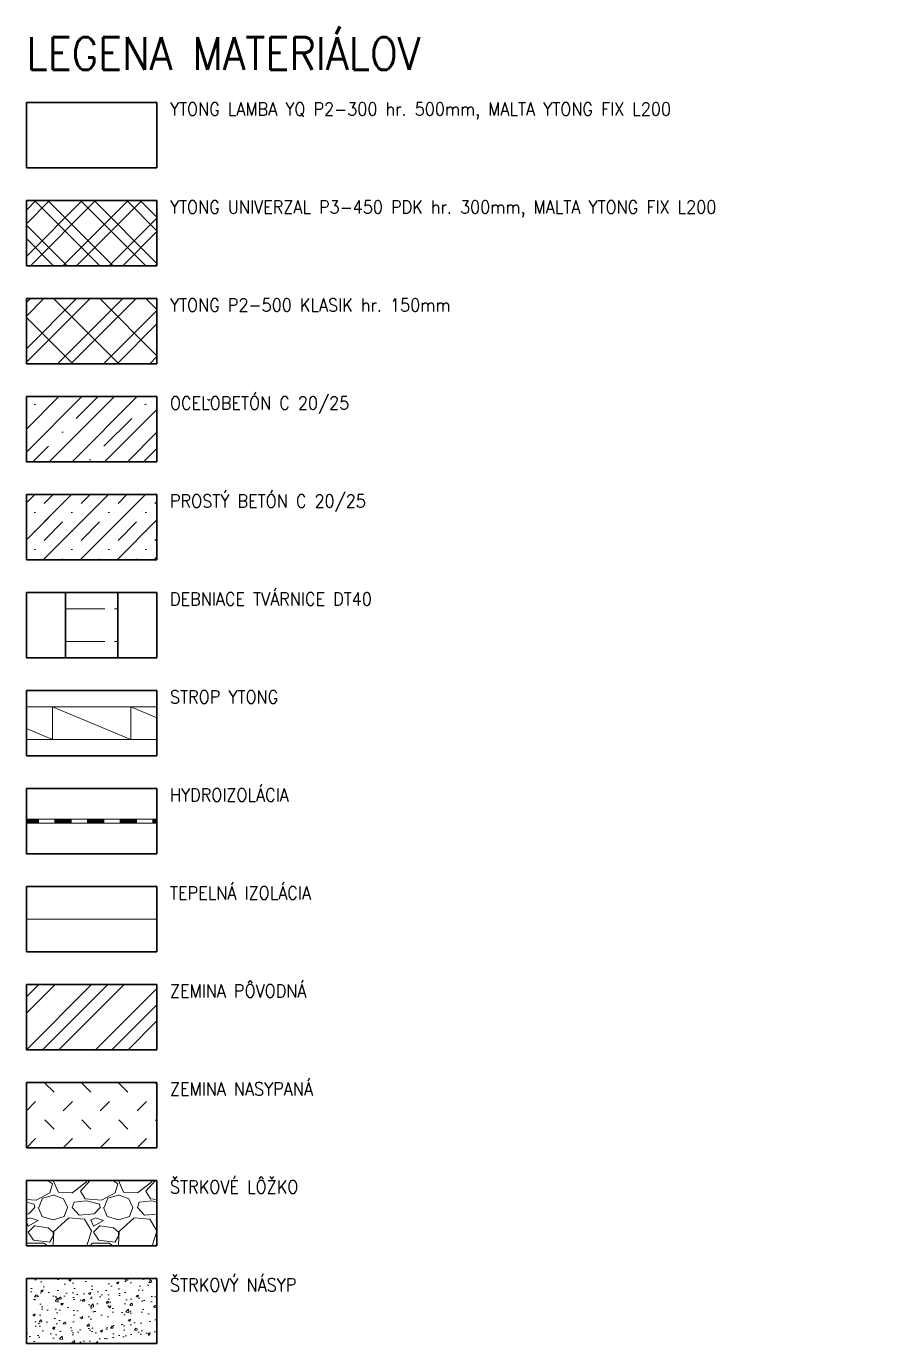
# Model space of a CAD drawing. Header units: millimetres. Extents: x 9557 to 76822, y 14597 to 67378.
# Drawn here: x 9557.4 to 9687.2, y 54424.6 to 54626.2 of the extents above; entities that cross this region are included whole.
import ezdxf

# ---------------------------------------------------------------- set-up
doc = ezdxf.new("R2010")
doc.units = ezdxf.units.MM
doc.linetypes.add('ACAD_ISO02W100', pattern=[15, 12, -3])
for name, color, linetype, lineweight in [('0.18', 51, 'Continuous', 18), ('0.25', 7, 'Continuous', 25), ('0.35', 6, 'Continuous', 35), ('0.6', 10, 'Continuous', 60)]:
    doc.layers.add(name, color=color, linetype=linetype, lineweight=lineweight)
doc.styles.add('MyTextStyle', font='romans.shx', dxfattribs={"width": 0.9})
doc.linetypes.add('TEPELNAIZOLACIA', pattern='A,0.004,[1,tepelnaizolacia,S=1,R=360,X=0,Y=0],-400', length=400.004)

msp = doc.modelspace()

# ---------------------------------------------------------------- hatches: boundary and pattern name
at = {"layer": '0.18'}
h = msp.add_hatch(dxfattribs=at)
h.set_pattern_fill('MURIVOVYSOKAPEVNOST', color=256, scale=5, pattern_type=2)
h.set_pattern_definition([(45, (8920.8613, 54383.7814), (0, 7.071068), []), (45, (8925.8613, 54383.7814), (0, 7.071068), []), (135, (8920.8613, 54383.7814), (-7.071068, 6e-16), []), (135, (8925.8613, 54383.7814), (-7.071068, 6e-16), [])])
h.paths.add_polyline_path([(9577.37, 54589.57), (9577.37, 54599.57), (9557.37, 54599.57), (9557.37, 54589.57)])
at = {"layer": '0.18', "ltscale": 2}
h = msp.add_hatch(dxfattribs=at)
h.set_pattern_fill('MURIVOSTREDNAPEVNOST', color=256, scale=5, pattern_type=2)
h.set_pattern_definition([(45, (8920.8613, 54383.7814), (0, 7.071068), []), (45, (8925.8613, 54383.7814), (0, 7.071068), []), (135, (8920.8613, 54383.7814), (-7.071068, 6e-16), [])])
h.paths.add_polyline_path([(9557.37, 54584.57), (9557.37, 54574.57), (9577.37, 54574.57), (9577.37, 54584.57)])
h = msp.add_hatch(dxfattribs=at)
h.set_pattern_fill('BETONSVYSTUZOU', color=256, scale=6, pattern_type=2)
h.set_pattern_definition([(45, (8926.8613, 54383.7814), (0, 8.48528), []), (45, (8932.8613, 54383.7814), (4.24264, 12.72792), [6, -3, 0, -3]), (45, (8938.8613, 54383.7814), (0, 8.48528), [])])
h.paths.add_polyline_path([(9557.37, 54569.57), (9557.37, 54559.57), (9577.37, 54559.57), (9577.37, 54569.57)])
at = {"layer": '0.18'}
h = msp.add_hatch(dxfattribs=at)
h.set_pattern_fill('BETONBEZVYSTUZE', color=256, scale=4, pattern_type=2)
h.set_pattern_definition([(45, (9765.4064, 53969.37), (0, 5.656854), []), (45, (9769.4064, 53973.3702), (0, 2.828427), [4, -2, 0, -2])])
h.paths.add_polyline_path([(9557.37, 54554.57), (9557.37, 54544.57), (9577.37, 54544.57), (9577.37, 54554.57)])
h = msp.add_hatch(dxfattribs=at)
h.set_pattern_fill('HYDROIZOLACIA', color=256, scale=0.01, pattern_type=2)
h.set_pattern_definition([(90, (11676.7265, 10810.756), (-5, 0.01), []), (90, (11676.7365, 10810.756), (-5, 0.01), []), (90, (11676.7465, 10810.756), (-5, 0.01), []), (90, (11676.7565, 10810.756), (-5, 0.01), []), (90, (11676.7665, 10810.756), (-5, 0.01), []), (90, (11676.7765, 10810.756), (-5, 0.01), []), (90, (11676.7865, 10810.756), (-5, 0.01), []), (90, (11676.7965, 10810.756), (-5, 0.01), []), (90, (11676.8065, 10810.756), (-5, 0.01), []), (90, (11676.8165, 10810.756), (-5, 0.01), []), (90, (11676.8265, 10810.756), (-5, 0.01), []), (90, (11676.8365, 10810.756), (-5, 0.01), []), (90, (11676.8465, 10810.756), (-5, 0.01), []), (90, (11676.8565, 10810.756), (-5, 0.01), []), (90, (11676.8665, 10810.756), (-5, 0.01), []), (90, (11676.8765, 10810.756), (-5, 0.01), []), (90, (11676.8865, 10810.756), (-5, 0.01), []), (90, (11676.8965, 10810.756), (-5, 0.01), []), (90, (11676.9065, 10810.756), (-5, 0.01), []), (90, (11676.9165, 10810.756), (-5, 0.01), []), (90, (11676.9265, 10810.756), (-5, 0.01), []), (90, (11676.9365, 10810.756), (-5, 0.01), []), (90, (11676.9465, 10810.756), (-5, 0.01), []), (90, (11676.9565, 10810.756), (-5, 0.01), []), (90, (11676.9665, 10810.756), (-5, 0.01), []), (90, (11676.9765, 10810.756), (-5, 0.01), []), (90, (11676.9865, 10810.756), (-5, 0.01), []), (90, (11676.9965, 10810.756), (-5, 0.01), []), (90, (11677.0065, 10810.756), (-5, 0.01), []), (90, (11677.0165, 10810.756), (-5, 0.01), []), (90, (11677.0265, 10810.756), (-5, 0.01), []), (90, (11677.0365, 10810.756), (-5, 0.01), []), (90, (11677.0465, 10810.756), (-5, 0.01), []), (90, (11677.0565, 10810.756), (-5, 0.01), []), (90, (11677.0665, 10810.756), (-5, 0.01), []), (90, (11677.0765, 10810.756), (-5, 0.01), []), (90, (11677.0865, 10810.756), (-5, 0.01), []), (90, (11677.0965, 10810.756), (-5, 0.01), []), (90, (11677.1065, 10810.756), (-5, 0.01), []), (90, (11677.1165, 10810.756), (-5, 0.01), []), (90, (11677.1265, 10810.756), (-5, 0.01), []), (90, (11677.1365, 10810.756), (-5, 0.01), []), (90, (11677.1465, 10810.756), (-5, 0.01), []), (90, (11677.1565, 10810.756), (-5, 0.01), []), (90, (11677.1665, 10810.756), (-5, 0.01), []), (90, (11677.1765, 10810.756), (-5, 0.01), []), (90, (11677.1865, 10810.756), (-5, 0.01), []), (90, (11677.1965, 10810.756), (-5, 0.01), []), (90, (11677.2065, 10810.756), (-5, 0.01), []), (90, (11677.2165, 10810.756), (-5, 0.01), []), (90, (11677.2265, 10810.756), (-5, 0.01), []), (90, (11677.2365, 10810.756), (-5, 0.01), []), (90, (11677.2465, 10810.756), (-5, 0.01), []), (90, (11677.2565, 10810.756), (-5, 0.01), []), (90, (11677.2665, 10810.756), (-5, 0.01), []), (90, (11677.2765, 10810.756), (-5, 0.01), []), (90, (11677.2865, 10810.756), (-5, 0.01), []), (90, (11677.2965, 10810.756), (-5, 0.01), []), (90, (11677.3065, 10810.756), (-5, 0.01), []), (90, (11677.3165, 10810.756), (-5, 0.01), []), (90, (11677.3265, 10810.756), (-5, 0.01), []), (90, (11677.3365, 10810.756), (-5, 0.01), []), (90, (11677.3465, 10810.756), (-5, 0.01), []), (90, (11677.3565, 10810.756), (-5, 0.01), []), (90, (11677.3665, 10810.756), (-5, 0.01), []), (90, (11677.3765, 10810.756), (-5, 0.01), []), (90, (11677.3865, 10810.756), (-5, 0.01), []), (90, (11677.3965, 10810.756), (-5, 0.01), []), (90, (11677.4065, 10810.756), (-5, 0.01), []), (90, (11677.4165, 10810.756), (-5, 0.01), []), (90, (11677.4265, 10810.756), (-5, 0.01), []), (90, (11677.4365, 10810.756), (-5, 0.01), []), (90, (11677.4465, 10810.756), (-5, 0.01), []), (90, (11677.4565, 10810.756), (-5, 0.01), []), (90, (11677.4665, 10810.756), (-5, 0.01), []), (90, (11677.4765, 10810.756), (-5, 0.01), []), (90, (11677.4865, 10810.756), (-5, 0.01), []), (90, (11677.4965, 10810.756), (-5, 0.01), []), (90, (11677.5065, 10810.756), (-5, 0.01), []), (90, (11677.5165, 10810.756), (-5, 0.01), []), (90, (11677.5265, 10810.756), (-5, 0.01), []), (90, (11677.5365, 10810.756), (-5, 0.01), []), (90, (11677.5465, 10810.756), (-5, 0.01), []), (90, (11677.5565, 10810.756), (-5, 0.01), []), (90, (11677.5665, 10810.756), (-5, 0.01), []), (90, (11677.5765, 10810.756), (-5, 0.01), []), (90, (11677.5865, 10810.756), (-5, 0.01), []), (90, (11677.5965, 10810.756), (-5, 0.01), []), (90, (11677.6065, 10810.756), (-5, 0.01), []), (90, (11677.6165, 10810.756), (-5, 0.01), []), (90, (11677.6265, 10810.756), (-5, 0.01), []), (90, (11677.6365, 10810.756), (-5, 0.01), []), (90, (11677.6465, 10810.756), (-5, 0.01), []), (90, (11677.6565, 10810.756), (-5, 0.01), []), (90, (11677.6665, 10810.756), (-5, 0.01), []), (90, (11677.6765, 10810.756), (-5, 0.01), []), (90, (11677.6865, 10810.756), (-5, 0.01), []), (90, (11677.6965, 10810.756), (-5, 0.01), []), (90, (11677.7065, 10810.756), (-5, 0.01), []), (90, (11677.7165, 10810.756), (-5, 0.01), []), (90, (11677.7265, 10810.756), (-5, 0.01), []), (90, (11677.7365, 10810.756), (-5, 0.01), []), (90, (11677.7465, 10810.756), (-5, 0.01), []), (90, (11677.7565, 10810.756), (-5, 0.01), []), (90, (11677.7665, 10810.756), (-5, 0.01), []), (90, (11677.7765, 10810.756), (-5, 0.01), []), (90, (11677.7865, 10810.756), (-5, 0.01), []), (90, (11677.7965, 10810.756), (-5, 0.01), []), (90, (11677.8065, 10810.756), (-5, 0.01), []), (90, (11677.8165, 10810.756), (-5, 0.01), []), (90, (11677.8265, 10810.756), (-5, 0.01), []), (90, (11677.8365, 10810.756), (-5, 0.01), []), (90, (11677.8465, 10810.756), (-5, 0.01), []), (90, (11677.8565, 10810.756), (-5, 0.01), []), (90, (11677.8665, 10810.756), (-5, 0.01), []), (90, (11677.8765, 10810.756), (-5, 0.01), []), (90, (11677.8865, 10810.756), (-5, 0.01), []), (90, (11677.8965, 10810.756), (-5, 0.01), []), (90, (11677.9065, 10810.756), (-5, 0.01), []), (90, (11677.9165, 10810.756), (-5, 0.01), []), (90, (11677.9265, 10810.756), (-5, 0.01), []), (90, (11677.9365, 10810.756), (-5, 0.01), []), (90, (11677.9465, 10810.756), (-5, 0.01), []), (90, (11677.9565, 10810.756), (-5, 0.01), []), (90, (11677.9665, 10810.756), (-5, 0.01), []), (90, (11677.9765, 10810.756), (-5, 0.01), []), (90, (11677.9865, 10810.756), (-5, 0.01), []), (90, (11677.9965, 10810.756), (-5, 0.01), []), (90, (11678.0065, 10810.756), (-5, 0.01), []), (90, (11678.0165, 10810.756), (-5, 0.01), []), (90, (11678.0265, 10810.756), (-5, 0.01), []), (90, (11678.0365, 10810.756), (-5, 0.01), []), (90, (11678.0465, 10810.756), (-5, 0.01), []), (90, (11678.0565, 10810.756), (-5, 0.01), []), (90, (11678.0665, 10810.756), (-5, 0.01), []), (90, (11678.0765, 10810.756), (-5, 0.01), []), (90, (11678.0865, 10810.756), (-5, 0.01), []), (90, (11678.0965, 10810.756), (-5, 0.01), []), (90, (11678.1065, 10810.756), (-5, 0.01), []), (90, (11678.1165, 10810.756), (-5, 0.01), []), (90, (11678.1265, 10810.756), (-5, 0.01), []), (90, (11678.1365, 10810.756), (-5, 0.01), []), (90, (11678.1465, 10810.756), (-5, 0.01), []), (90, (11678.1565, 10810.756), (-5, 0.01), []), (90, (11678.1665, 10810.756), (-5, 0.01), []), (90, (11678.1765, 10810.756), (-5, 0.01), []), (90, (11678.1865, 10810.756), (-5, 0.01), []), (90, (11678.1965, 10810.756), (-5, 0.01), []), (90, (11678.2065, 10810.756), (-5, 0.01), []), (90, (11678.2165, 10810.756), (-5, 0.01), []), (90, (11678.2265, 10810.756), (-5, 0.01), []), (90, (11678.2365, 10810.756), (-5, 0.01), []), (90, (11678.2465, 10810.756), (-5, 0.01), []), (90, (11678.2565, 10810.756), (-5, 0.01), []), (90, (11678.2665, 10810.756), (-5, 0.01), []), (90, (11678.2765, 10810.756), (-5, 0.01), []), (90, (11678.2865, 10810.756), (-5, 0.01), []), (90, (11678.2965, 10810.756), (-5, 0.01), []), (90, (11678.3065, 10810.756), (-5, 0.01), []), (90, (11678.3165, 10810.756), (-5, 0.01), []), (90, (11678.3265, 10810.756), (-5, 0.01), []), (90, (11678.3365, 10810.756), (-5, 0.01), []), (90, (11678.3465, 10810.756), (-5, 0.01), []), (90, (11678.3565, 10810.756), (-5, 0.01), []), (90, (11678.3665, 10810.756), (-5, 0.01), []), (90, (11678.3765, 10810.756), (-5, 0.01), []), (90, (11678.3865, 10810.756), (-5, 0.01), []), (90, (11678.3965, 10810.756), (-5, 0.01), []), (90, (11678.4065, 10810.756), (-5, 0.01), []), (90, (11678.4165, 10810.756), (-5, 0.01), []), (90, (11678.4265, 10810.756), (-5, 0.01), []), (90, (11678.4365, 10810.756), (-5, 0.01), []), (90, (11678.4465, 10810.756), (-5, 0.01), []), (90, (11678.4565, 10810.756), (-5, 0.01), []), (90, (11678.4665, 10810.756), (-5, 0.01), []), (90, (11678.4765, 10810.756), (-5, 0.01), []), (90, (11678.4865, 10810.756), (-5, 0.01), []), (90, (11678.4965, 10810.756), (-5, 0.01), []), (90, (11678.5065, 10810.756), (-5, 0.01), []), (90, (11678.5165, 10810.756), (-5, 0.01), []), (90, (11678.5265, 10810.756), (-5, 0.01), []), (90, (11678.5365, 10810.756), (-5, 0.01), []), (90, (11678.5465, 10810.756), (-5, 0.01), []), (90, (11678.5565, 10810.756), (-5, 0.01), []), (90, (11678.5665, 10810.756), (-5, 0.01), []), (90, (11678.5765, 10810.756), (-5, 0.01), []), (90, (11678.5865, 10810.756), (-5, 0.01), []), (90, (11678.5965, 10810.756), (-5, 0.01), []), (90, (11678.6065, 10810.756), (-5, 0.01), []), (90, (11678.6165, 10810.756), (-5, 0.01), []), (90, (11678.6265, 10810.756), (-5, 0.01), []), (90, (11678.6365, 10810.756), (-5, 0.01), []), (90, (11678.6465, 10810.756), (-5, 0.01), []), (90, (11678.6565, 10810.756), (-5, 0.01), []), (90, (11678.6665, 10810.756), (-5, 0.01), []), (90, (11678.6765, 10810.756), (-5, 0.01), []), (90, (11678.6865, 10810.756), (-5, 0.01), []), (90, (11678.6965, 10810.756), (-5, 0.01), []), (90, (11678.7065, 10810.756), (-5, 0.01), []), (90, (11678.7165, 10810.756), (-5, 0.01), []), (90, (11678.7265, 10810.756), (-5, 0.01), []), (90, (11678.7365, 10810.756), (-5, 0.01), []), (90, (11678.7465, 10810.756), (-5, 0.01), []), (90, (11678.7565, 10810.756), (-5, 0.01), []), (90, (11678.7665, 10810.756), (-5, 0.01), []), (90, (11678.7765, 10810.756), (-5, 0.01), []), (90, (11678.7865, 10810.756), (-5, 0.01), []), (90, (11678.7965, 10810.756), (-5, 0.01), []), (90, (11678.8065, 10810.756), (-5, 0.01), []), (90, (11678.8165, 10810.756), (-5, 0.01), []), (90, (11678.8265, 10810.756), (-5, 0.01), []), (90, (11678.8365, 10810.756), (-5, 0.01), []), (90, (11678.8465, 10810.756), (-5, 0.01), []), (90, (11678.8565, 10810.756), (-5, 0.01), []), (90, (11678.8665, 10810.756), (-5, 0.01), []), (90, (11678.8765, 10810.756), (-5, 0.01), []), (90, (11678.8865, 10810.756), (-5, 0.01), []), (90, (11678.8965, 10810.756), (-5, 0.01), []), (90, (11678.9065, 10810.756), (-5, 0.01), []), (90, (11678.9165, 10810.756), (-5, 0.01), []), (90, (11678.9265, 10810.756), (-5, 0.01), []), (90, (11678.9365, 10810.756), (-5, 0.01), []), (90, (11678.9465, 10810.756), (-5, 0.01), []), (90, (11678.9565, 10810.756), (-5, 0.01), []), (90, (11678.9665, 10810.756), (-5, 0.01), []), (90, (11678.9765, 10810.756), (-5, 0.01), []), (90, (11678.9865, 10810.756), (-5, 0.01), []), (90, (11678.9965, 10810.756), (-5, 0.01), []), (90, (11679.0065, 10810.756), (-5, 0.01), []), (90, (11679.0165, 10810.756), (-5, 0.01), []), (90, (11679.0265, 10810.756), (-5, 0.01), []), (90, (11679.0365, 10810.756), (-5, 0.01), []), (90, (11679.0465, 10810.756), (-5, 0.01), []), (90, (11679.0565, 10810.756), (-5, 0.01), []), (90, (11679.0665, 10810.756), (-5, 0.01), []), (90, (11679.0765, 10810.756), (-5, 0.01), []), (90, (11679.0865, 10810.756), (-5, 0.01), []), (90, (11679.0965, 10810.756), (-5, 0.01), []), (90, (11679.1065, 10810.756), (-5, 0.01), []), (90, (11679.1165, 10810.756), (-5, 0.01), []), (90, (11679.1265, 10810.756), (-5, 0.01), []), (90, (11679.1365, 10810.756), (-5, 0.01), []), (90, (11679.1465, 10810.756), (-5, 0.01), []), (90, (11679.1565, 10810.756), (-5, 0.01), []), (90, (11679.1665, 10810.756), (-5, 0.01), []), (90, (11679.1765, 10810.756), (-5, 0.01), []), (90, (11679.1865, 10810.756), (-5, 0.01), []), (90, (11679.1965, 10810.756), (-5, 0.01), []), (90, (11679.2065, 10810.756), (-5, 0.01), []), (90, (11679.2165, 10810.756), (-5, 0.01), [])])
h.paths.add_polyline_path([(9557.37, 54504.87), (9557.37, 54504.27), (9577.37, 54504.27), (9577.37, 54504.87)])
h = msp.add_hatch(dxfattribs=at)
h.set_pattern_fill('ZEMINAPOVODNA', color=256, scale=2.5, pattern_type=2)
h.set_pattern_definition([(45, (9557.368, 54469.5704), (0, 10.6066), []), (45, (9559.868, 54469.5704), (0, 10.6066), []), (45, (9562.368, 54469.5704), (0, 10.6066), [])])
h.paths.add_polyline_path([(9557.37, 54479.57), (9557.37, 54469.57), (9577.37, 54469.57), (9577.37, 54479.57)])
h = msp.add_hatch(dxfattribs=at)
h.set_pattern_fill('ZEMINANASYPANA', color=256, scale=2, pattern_type=2)
h.set_pattern_definition([(45, (9557.3682, 54454.5704), (0, 5.65685), [2, -6]), (135, (9561.6102, 54457.399), (-5.6569, 4e-16), [2, -6])])
h.paths.add_polyline_path([(9557.37, 54464.57), (9557.37, 54454.57), (9577.37, 54454.57), (9577.37, 54464.57)])
h = msp.add_hatch(dxfattribs=at)
h.set_pattern_fill('GRAVEL', color=256, scale=10)
h.set_pattern_definition([(228.01279, (9768.6064, 53915.37015), (-80, -90), [1.34536, -133.19088]), (184.96974, (9767.7064, 53914.37015), (120, 10), [2.30868, -228.55925]), (132.51045, (9765.4064, 53914.17015), (100, -110), [1.62788, -161.16033]), (267.27369, (9761.5064, 53911.67015), (10, 200), [2.10238, -208.13558]), (292.83365, (9761.4064, 53909.57015), (-50, 120), [2.06155, -204.09373]), (357.27369, (9762.2064, 53907.67015), (-200, 10), [2.10238, -208.13558]), (37.69424, (9764.3064, 53907.57015), (-130, -100), [2.78029, -275.24849]), (72.25533, (9766.5064, 53909.27015), (70, 220), [2.62488, -259.86321]), (121.42957, (9767.3064, 53911.77015), (-80, 130), [2.1095, -208.84073]), (175.23636, (9766.2064, 53913.57015), (110, -10), [2.40832, -118.00763]), (222.39744, (9763.8064, 53913.77015), (-120, -110), [3.11448, -308.33375]), (138.81407, (9771.4064, 53911.57015), (-70, 60), [1.06301, -105.23845]), (171.46923, (9770.6064, 53912.27015), (130, -20), [2.02237, -200.21511]), (225, (9768.6064, 53912.57), (-1e-15, -10), [1.41421, -12.72793]), (203.1986, (9767.9064, 53913.7702), (50, 20), [0.76158, -75.39615]), (291.8014, (9767.2064, 53913.4702), (-10, 30), [1.07703, -52.77462]), (30.96376, (9767.6064, 53912.4702), (30, 20), [1.74929, -56.56023]), (161.56505, (9769.1064, 53913.37), (20, -10), [1.26491, -30.35787]), (16.38954, (9761.4064, 53913.47015), (100, 30), [1.772, -175.42845]), (70.34618, (9763.1064, 53913.97015), (-40, -110), [1.48661, -147.17408]), (293.1986, (9769.1064, 53915.3702), (-20, 50), [1.52315, -74.63458]), (343.61046, (9769.7064, 53913.97015), (-100, 30), [1.772, -175.42845]), (339.44395, (9761.4064, 53907.2702), (-50, 20), [1.7088, -83.73124]), (294.77514, (9763.0064, 53906.67015), (-50, 110), [1.43178, -141.74643]), (66.8014, (9769.2064, 53905.3702), (20, 50), [1.52315, -74.63458]), (17.35402, (9769.8064, 53906.77015), (-130, -40), [1.67631, -165.95424]), (69.44395, (9764.3064, 53905.3702), (-20, -50), [0.8544, -84.58564]), (101.30993, (9768.6064, 53905.3702), (-10, 40), [0.5099, -50.4803]), (165.96376, (9768.5064, 53905.8702), (30, -10), [2.06155, -39.1695]), (186.00901, (9766.5064, 53906.37015), (100, 10), [1.9105, -189.13923]), (303.69007, (9767.6064, 53911.5702), (-10, 20), [1.44222, -34.6133]), (353.15723, (9768.4064, 53910.37015), (170, -20), [2.51794, -249.27563]), (60.9454, (9770.9064, 53910.07015), (-40, -70), [1.02956, -101.92674]), (90, (9771.406, 53910.97), (-10, 10), [0.6, -9.4]), (120.25644, (9766.3064, 53906.67015), (40, -70), [1.38924, -137.5352]), (48.01279, (9765.6064, 53907.87015), (80, 90), [2.69072, -131.84552]), (0, (9767.406, 53909.87), (10, 10), [2.6, -7.4]), (325.30485, (9770.0064, 53909.87015), (100, -70), [1.58114, -156.53274]), (254.0546, (9771.3064, 53908.9702), (-10, -40), [1.45602, -71.34508]), (207.645975, (9770.9064, 53907.57015), (-190, -100), [2.37065, -234.69474]), (175.42608, (9768.8064, 53906.47015), (-130, 10), [2.50799, -248.29073])])
h.paths.add_polyline_path([(9577.37, 54439.57), (9577.37, 54449.57), (9557.37, 54449.57), (9557.37, 54439.57)])
h = msp.add_hatch(dxfattribs=at)
h.set_pattern_fill('AR-CONC', color=256, scale=0.02)
h.set_pattern_definition([(50, (11676.7265, 10805.756), (3.64369338, -0.31878171), [0.381, -4.191]), (355, (11676.7265, 10805.756), (-0.70486843, 3.8211369), [0.3048, -3.35281168]), (100.451445, (11677.03, 10805.7296), (2.93882494, 3.50235504), [0.32380018, -3.5618049]), (46.1842, (11676.7265, 10806.772), (5.4215808, -0.84084656), [0.5715, -6.2865]), (96.635558, (11677.178, 10806.702), (4.7480827, 4.9485225), [0.48570046, -5.34271216]), (351.184151, (11676.7265, 10806.772), (4.7480827, 4.9485225), [0.45719934, -5.02919464]), (21, (11677.2345, 10806.518), (3.03228783, -2.04530396), [0.381, -4.191]), (326, (11677.2345, 10806.518), (1.23604057, 3.68375932), [0.3048, -3.3528]), (71.451445, (11677.487, 10806.3477), (4.26832839, 1.63845538), [0.32380018, -3.56179875]), (37.5, (11676.7265, 10805.7561), (0.061772065, 1.691100777), [0, -3.31216, 0, -3.4036, 0, -3.3655]), (7.5, (11676.7265, 10805.7561), (1.33639325, 2.0036115), [0, -1.94056, 0, -3.23596, 0, -1.2827]), (327.5, (11675.5936, 10805.7561), (2.711811903, -0.11457488), [0, -1.27, 0, -3.9624, 0, -5.2578]), (317.5, (11675.0856, 10805.7561), (2.96258363, 0.50852982), [0, -1.651, 0, -2.63144, 0, -3.7338])])
h.paths.add_polyline_path([(9557.37, 54434.57), (9557.37, 54424.57), (9577.37, 54424.57), (9577.37, 54434.57)])

# ---------------------------------------------------------------- linework, layer by layer
at = {"layer": '0.18', "linetype": 'ACAD_ISO02W100', "ltscale": 0.5}
for p, q in [((9563.37, 54537.07), (9571.37, 54537.07)), ((9563.37, 54532.07), (9571.37, 54532.07))]:
    msp.add_line(p, q, dxfattribs=at)
at = {"layer": '0.18'}
for p, q in [((9573.37, 54517.07), (9561.37, 54522.07)), ((9561.37, 54522.07), (9561.37, 54517.07)), ((9573.37, 54522.07), (9573.37, 54517.07)), ((9561.37, 54517.07), (9557.37, 54518.74)), ((9557.37, 54517.07), (9577.37, 54517.07))]:
    msp.add_line(p, q, dxfattribs=at)
at = {"layer": '0.18', "ltscale": 0.125}
for p, q in [((9557.37, 54504.87), (9577.37, 54504.87)), ((9557.37, 54504.27), (9577.37, 54504.27))]:
    msp.add_line(p, q, dxfattribs=at)
at = {"layer": '0.18', "linetype": 'TEPELNAIZOLACIA', "ltscale": 0.01}
msp.add_line((9557.37, 54489.57), (9577.37, 54489.57), dxfattribs=at)
at = {"layer": '0.35', "ltscale": 2}
for p, q in [((9557.37, 54614.57), (9577.37, 54614.57)), ((9557.37, 54614.57), (9557.37, 54604.57)), ((9577.37, 54604.57), (9577.37, 54614.57)), ((9557.37, 54604.57), (9577.37, 54604.57)), ((9557.37, 54599.57), (9577.37, 54599.57)), ((9557.37, 54599.57), (9557.37, 54589.57)), ((9577.37, 54589.57), (9577.37, 54599.57)), ((9557.37, 54589.57), (9577.37, 54589.57)), ((9557.37, 54584.57), (9577.37, 54584.57)), ((9557.37, 54584.57), (9557.37, 54574.57)), ((9577.37, 54574.57), (9577.37, 54584.57)), ((9557.37, 54574.57), (9577.37, 54574.57)), ((9557.37, 54569.57), (9557.37, 54559.57)), ((9557.37, 54569.57), (9577.37, 54569.57)), ((9577.37, 54559.57), (9577.37, 54569.57)), ((9557.37, 54559.57), (9577.37, 54559.57)), ((9557.37, 54554.57), (9577.37, 54554.57)), ((9557.37, 54554.57), (9557.37, 54544.57)), ((9577.37, 54544.57), (9577.37, 54554.57)), ((9557.37, 54544.57), (9577.37, 54544.57)), ((9557.37, 54539.57), (9577.37, 54539.57)), ((9557.37, 54539.57), (9557.37, 54529.57)), ((9577.37, 54529.57), (9577.37, 54539.57)), ((9557.37, 54529.57), (9577.37, 54529.57)), ((9557.37, 54524.57), (9577.37, 54524.57)), ((9557.37, 54524.57), (9557.37, 54514.57)), ((9577.37, 54514.57), (9577.37, 54524.57)), ((9557.37, 54514.57), (9577.37, 54514.57)), ((9557.37, 54509.57), (9577.37, 54509.57)), ((9557.37, 54509.57), (9557.37, 54499.57)), ((9577.37, 54499.57), (9577.37, 54509.57)), ((9557.37, 54499.57), (9577.37, 54499.57)), ((9557.37, 54494.57), (9577.37, 54494.57)), ((9557.37, 54494.57), (9557.37, 54484.57)), ((9577.37, 54484.57), (9577.37, 54494.57)), ((9557.37, 54484.57), (9577.37, 54484.57)), ((9557.37, 54479.57), (9577.37, 54479.57)), ((9557.37, 54479.57), (9557.37, 54469.57)), ((9577.37, 54469.57), (9577.37, 54479.57)), ((9557.37, 54469.57), (9577.37, 54469.57)), ((9557.37, 54464.57), (9577.37, 54464.57)), ((9557.37, 54464.57), (9557.37, 54454.57)), ((9577.37, 54454.57), (9577.37, 54464.57)), ((9557.37, 54454.57), (9577.37, 54454.57)), ((9557.37, 54449.57), (9577.37, 54449.57)), ((9557.37, 54449.57), (9557.37, 54439.57)), ((9577.37, 54439.57), (9577.37, 54449.57)), ((9557.37, 54439.57), (9577.37, 54439.57)), ((9557.37, 54434.57), (9577.37, 54434.57)), ((9557.37, 54434.57), (9557.37, 54424.57)), ((9577.37, 54424.57), (9577.37, 54434.57)), ((9557.37, 54424.57), (9577.37, 54424.57))]:
    msp.add_line(p, q, dxfattribs=at)
at = {"layer": '0.35'}
for p, q in [((9563.37, 54529.57), (9563.37, 54539.57)), ((9571.37, 54529.57), (9571.37, 54539.57))]:
    msp.add_line(p, q, dxfattribs=at)

# ---------------------------------------------------------------- texts
at = {"layer": '0.25', "ltscale": 2, "char_height": 2, "attachment_point": 1, "style": 'MyTextStyle'}
for s, heights, insert in [('YTONG LAMBA YQ P2-300 {\\Fromans|c238;hr}. 500{\\Fromans|c238;mm}, MALTA YTONG FIX L200', [2.37], (9579.37, 54614.57)), ('YTONG UNIVERZAL P3-450 PDK {\\Fromans|c238;hr}. 300{\\Fromans|c238;mm}, MALTA YTONG FIX L200', [0], (9579.37, 54599.57)), ('YTONG P2-500 KLASIK {\\Fromans|c238;hr}. 150{\\Fromans|c238;mm}', [0], (9579.37, 54584.57)), ('{\\FROMANS|C238;HYDROIZOLÁCIA}', [4.31], (9579.37, 54509.57)), ('{\\FROMANS|C238;TEPELNÁ IZOLÁCIA}', [4.31], (9579.37, 54494.57))]:
    msp.add_mtext_dynamic_manual_height_columns(s, width=106.8, gutter_width=10, heights=heights, dxfattribs=dict(at, insert=insert))
at = {"layer": '0.6', "ltscale": 2, "insert": (9557.37, 54619.57), "char_height": 5, "attachment_point": 7, "style": 'MyTextStyle'}
msp.add_mtext_dynamic_manual_height_columns('{\\Fromans|c238;LEGENA MATERIÁLOV}', width=68.8978, gutter_width=10, heights=[0], dxfattribs=at)

# ---------------------------------------------------------------- next in the draw order: texts
at = {"layer": '0.25', "ltscale": 2, "char_height": 2, "attachment_point": 1, "style": 'MyTextStyle', "bg_fill": 2}
for s, heights, insert in [('{\\FROMANS|C238;OCELOBETÓN C 20/25}', [0], (9579.37, 54569.57)), ('PROSTÝ BETÓN C 20/25', [0], (9579.37, 54554.57)), ('DEBNIACE TVÁRNICE DT40', [0], (9579.37, 54539.57)), ('STROP YTONG', [0], (9579.37, 54524.57)), ('{\\FROMANS|C238;ZEMINA PÔVODNÁ}', [4.31], (9579.37, 54479.57)), ('{\\FROMANS|C238;ZEMINA NASYPANÁ}', [4.31], (9579.37, 54464.57)), ('{\\FROMANS|C238;ŠTRKOVÉ LÔŽKO}', [4.31], (9579.37, 54449.57)), ('ŠTRKOVÝ NÁSYP', [4.31], (9579.37, 54434.57))]:
    msp.add_mtext_dynamic_manual_height_columns(s, width=106.8, gutter_width=10, heights=heights, dxfattribs=dict(at, insert=insert))

# ---------------------------------------------------------------- next in the draw order: linework, layer by layer
at = {"layer": '0.18'}
for p, q in [((9557.37, 54522.07), (9577.37, 54522.07)), ((9577.37, 54520.4), (9573.37, 54522.07))]:
    msp.add_line(p, q, dxfattribs=at)
at = {"layer": '0.25'}
for p, q in [((9585.12, 54569.18), (9585.33, 54568.97)), ((9585.33, 54568.97), (9585.54, 54569.18))]:
    msp.add_line(p, q, dxfattribs=at)

doc.saveas('drawing.dxf')
